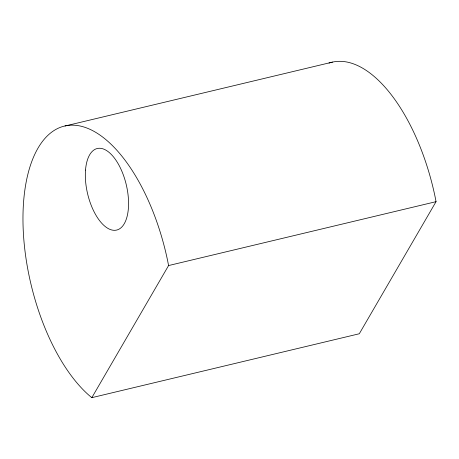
<?xml version="1.0" encoding="UTF-8"?>
<svg xmlns="http://www.w3.org/2000/svg" width="459" height="459" viewBox="0 0 459 459"><rect width="100%" height="100%" fill="white"/><g stroke="black" fill="none" stroke-linecap="round" stroke-linejoin="round"><path stroke-width="0.69" d="M91.834 397.655L168.579 265.56L167.701 261.051A146.174 69.252 76.6 0 0 37.965 148.2A146.174 69.252 76.6 0 0 89.465 395.71L91.834 397.655L359.299 333.762L436.05 201.667L435.172 197.158A146.174 69.252 76.6 0 0 329.028 63.072M65.052 126.001L332.523 62.103M168.579 265.56L436.05 201.667M85.517 170.065A41.912 19.857 76.6 0 0 115.186 230.292A41.912 19.857 76.6 0 0 120.166 167.518A41.912 19.857 76.6 0 0 85.517 170.065"/></g></svg>
